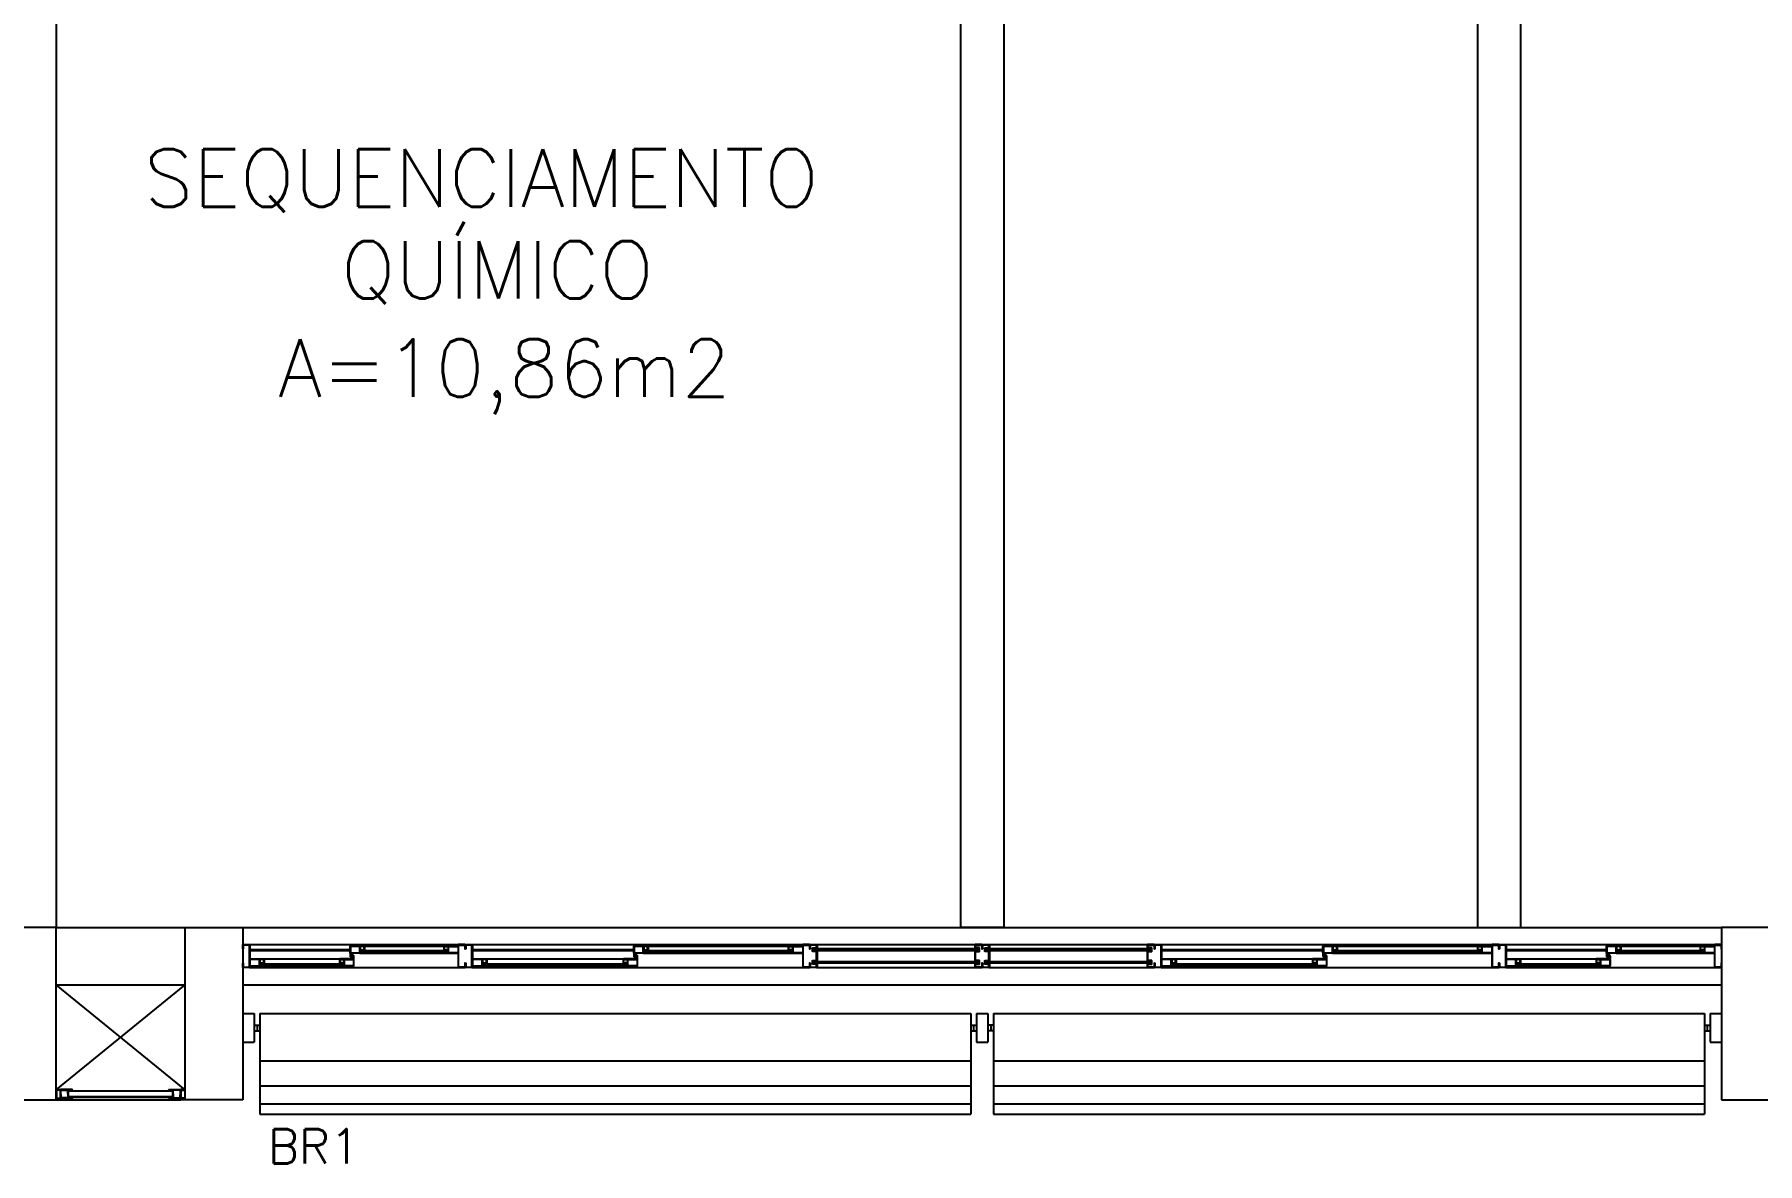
# Model space of a CAD drawing. Header units: millimetres. Extents: x 2128 to 2646, y 1972 to 2207.
# Drawn here: x 2334.74 to 2340.74, y 2126.69 to 2130.62 of the extents above; entities that cross this region are included whole.
import ezdxf

# ---------------------------------------------------------------- set-up
doc = ezdxf.new("R2010")
doc.units = ezdxf.units.MM
for name, color, linetype in [('AR-ALV', 2, 'Continuous'), ('AR-BRISES', 1, 'Continuous'), ('AR-ESQ', 1, 'Continuous'), ('AR-ESTC', 3, 'Continuous'), ('AR-PEITORIL', 1, 'Continuous'), ('BR-LINHAS', 1, 'Continuous'), ('BR-MONTANTE', 242, 'Continuous'), ('BR-PAINEL', 1, 'Continuous'), ('BR-SUPORTE', 1, 'Continuous'), ('BR-TEXTO', 2, 'Continuous'), ('DT-ESQ-BAGUETE-C', 1, 'Continuous'), ('DT-ESQ-BAGUETE-V', 1, 'Continuous'), ('DT-ESQ-CHAPA DOBRADA-V', 1, 'Continuous'), ('DT-ESQ-MARCO-V', 1, 'Continuous'), ('DT-ESQ-PERFIL CADEIRA-C', 2, 'Continuous'), ('DT-ESQ-PERFIL CADEIRA-V', 2, 'Continuous'), ('DT-ESQ-PERFIL U SIMPLES-C', 2, 'Continuous'), ('DT-ESQ-PERFIL U-C', 2, 'Continuous'), ('DT-ESQ-PERFIL U-V', 1, 'Continuous'), ('DT-ESQ-VENEZIANA-C', 1, 'Continuous'), ('DT-ESQ-VENEZIANA-V', 1, 'Continuous'), ('DT-ESQ-VIDRO-C', 2, 'Continuous'), ('DT-ESQ-VIDRO-V', 71, 'Continuous'), ('DT-TXTMOD', 1, 'Continuous'), ('TEXTO', 2, 'Continuous'), ('Área', 2, 'Continuous')]:
    doc.layers.add(name, color=color, linetype=linetype)
doc.styles.add('S10', font='simplex.shx', dxfattribs={"height": 0.1})
doc.styles.add('S12', font='simplex.shx', dxfattribs={"width": 1.1, "height": 0.12})
doc.styles.add('UNB-100', font='simplex.shx', dxfattribs={"height": 0.2})

# ---------------------------------------------------------------- blocks, each defined once
blk = doc.blocks.new('EF31-P')
at = {"layer": 'DT-ESQ-BAGUETE-C', "ltscale": 0.1}
for points in [[(0.0735, -0.125), (0.06, -0.125), (0.06, -0.1235), (0.073, -0.1235, 0.414214), (0.0735, -0.123), (0.0735, -0.112, 0.414214), (0.073, -0.1115), (0.06, -0.1115), (0.06, -0.11), (0.0735, -0.11, -0.414214), (0.075, -0.1115), (0.075, -0.1235, -0.414214)], [(0.339, -0.125), (0.3525, -0.125), (0.3525, -0.1235), (0.3395, -0.1235, -0.414214), (0.339, -0.123), (0.339, -0.112, -0.414214), (0.3395, -0.1115), (0.3525, -0.1115), (0.3525, -0.11), (0.339, -0.11, 0.414214), (0.3375, -0.1115), (0.3375, -0.1235, 0.414214)], [(0.4225, -0.08), (0.409, -0.08), (0.409, -0.0785), (0.422, -0.0785, 0.414214), (0.4225, -0.078), (0.4225, -0.067, 0.414214), (0.422, -0.0665), (0.409, -0.0665), (0.409, -0.065), (0.4225, -0.065, -0.414214), (0.424, -0.0665), (0.424, -0.0785, -0.414214)], [(0.7015, -0.08), (0.715, -0.08), (0.715, -0.0785), (0.702, -0.0785, -0.414214), (0.7015, -0.078), (0.7015, -0.067, -0.414214), (0.702, -0.0665), (0.715, -0.0665), (0.715, -0.065), (0.7015, -0.065, 0.414214), (0.7, -0.0665), (0.7, -0.0785, 0.414214)], [(0.8485, -0.125), (0.835, -0.125), (0.835, -0.1235), (0.848, -0.1235, 0.414214), (0.8485, -0.123), (0.8485, -0.112, 0.414214), (0.848, -0.1115), (0.835, -0.1115), (0.835, -0.11), (0.8485, -0.11, -0.414214), (0.85, -0.1115), (0.85, -0.1235, -0.414214)], [(1.3265, -0.125), (1.34, -0.125), (1.34, -0.1235), (1.327, -0.1235, -0.414214), (1.3265, -0.123), (1.3265, -0.112, -0.414214), (1.327, -0.1115), (1.34, -0.1115), (1.34, -0.11), (1.3265, -0.11, 0.414214), (1.325, -0.1115), (1.325, -0.1235, 0.414214)], [(1.41, -0.08), (1.3965, -0.08), (1.3965, -0.0785), (1.4095, -0.0785, 0.414214), (1.41, -0.078), (1.41, -0.067, 0.414214), (1.4095, -0.0665), (1.3965, -0.0665), (1.3965, -0.065), (1.41, -0.065, -0.414214), (1.4115, -0.0665), (1.4115, -0.0785, -0.414214)], [(1.9015, -0.08), (1.915, -0.08), (1.915, -0.0785), (1.902, -0.0785, -0.414214), (1.9015, -0.078), (1.9015, -0.067, -0.414214), (1.902, -0.0665), (1.915, -0.0665), (1.915, -0.065), (1.9015, -0.065, 0.414214), (1.9, -0.0665), (1.9, -0.0785, 0.414214)], [(3.2485, -0.125), (3.235, -0.125), (3.235, -0.1235), (3.248, -0.1235, 0.414214), (3.2485, -0.123), (3.2485, -0.112, 0.414214), (3.248, -0.1115), (3.235, -0.1115), (3.235, -0.11), (3.2485, -0.11, -0.414214), (3.25, -0.1115), (3.25, -0.1235, -0.414214)], [(3.7265, -0.125), (3.74, -0.125), (3.74, -0.1235), (3.727, -0.1235, -0.414214), (3.7265, -0.123), (3.7265, -0.112, -0.414214), (3.727, -0.1115), (3.74, -0.1115), (3.74, -0.11), (3.7265, -0.11, 0.414214), (3.725, -0.1115), (3.725, -0.1235, 0.414214)], [(3.81, -0.08), (3.7965, -0.08), (3.7965, -0.0785), (3.8095, -0.0785, 0.414214), (3.81, -0.078), (3.81, -0.067, 0.414214), (3.8095, -0.0665), (3.7965, -0.0665), (3.7965, -0.065), (3.81, -0.065, -0.414214), (3.8115, -0.0665), (3.8115, -0.0785, -0.414214)], [(4.3015, -0.08), (4.315, -0.08), (4.315, -0.0785), (4.302, -0.0785, -0.414214), (4.3015, -0.078), (4.3015, -0.067, -0.414214), (4.302, -0.0665), (4.315, -0.0665), (4.315, -0.065), (4.3015, -0.065, 0.414214), (4.3, -0.0665), (4.3, -0.0785, 0.414214)], [(4.4485, -0.125), (4.435, -0.125), (4.435, -0.1235), (4.448, -0.1235, 0.414214), (4.4485, -0.123), (4.4485, -0.112, 0.414214), (4.448, -0.1115), (4.435, -0.1115), (4.435, -0.11), (4.4485, -0.11, -0.414214), (4.45, -0.1115), (4.45, -0.1235, -0.414214)], [(4.714, -0.125), (4.7275, -0.125), (4.7275, -0.1235), (4.7145, -0.1235, -0.414214), (4.714, -0.123), (4.714, -0.112, -0.414214), (4.7145, -0.1115), (4.7275, -0.1115), (4.7275, -0.11), (4.714, -0.11, 0.414214), (4.7125, -0.1115), (4.7125, -0.1235, 0.414214)], [(4.7975, -0.08), (4.784, -0.08), (4.784, -0.0785), (4.797, -0.0785, 0.414214), (4.7975, -0.078), (4.7975, -0.067, 0.414214), (4.797, -0.0665), (4.784, -0.0665), (4.784, -0.065), (4.7975, -0.065, -0.414214), (4.799, -0.0665), (4.799, -0.0785, -0.414214)], [(5.0765, -0.08), (5.09, -0.08), (5.09, -0.0785), (5.077, -0.0785, -0.414214), (5.0765, -0.078), (5.0765, -0.067, -0.414214), (5.077, -0.0665), (5.09, -0.0665), (5.09, -0.065), (5.0765, -0.065, 0.414214), (5.075, -0.0665), (5.075, -0.0785, 0.414214)]]:
    blk.add_lwpolyline(points, format="xyb", close=True, dxfattribs=at)
at = {"layer": 'DT-ESQ-BAGUETE-V', "ltscale": 0.1}
for p, q in [((0.0735, -0.11), (0.339, -0.11)), ((0.4225, -0.065), (0.7015, -0.065)), ((0.8485, -0.11), (1.3265, -0.11)), ((1.41, -0.065), (1.9015, -0.065)), ((3.2485, -0.11), (3.7265, -0.11)), ((3.81, -0.065), (4.3015, -0.065)), ((4.4485, -0.11), (4.714, -0.11)), ((4.7975, -0.065), (5.0765, -0.065))]:
    blk.add_line(p, q, dxfattribs=at)
at = {"layer": 'DT-ESQ-CHAPA DOBRADA-V', "ltscale": 0.1}
for p, q in [((0.025, -0.077), (0.374, -0.077)), ((0.025, -0.08), (0.374, -0.08)), ((0.8, -0.077), (1.3615, -0.077)), ((0.8, -0.08), (1.3615, -0.08)), ((3.2, -0.077), (3.7615, -0.077)), ((3.2, -0.08), (3.7615, -0.08)), ((4.4, -0.077), (4.749, -0.077)), ((4.4, -0.08), (4.749, -0.08))]:
    blk.add_line(p, q, dxfattribs=at)
at = {"layer": 'DT-ESQ-MARCO-V', "ltscale": 0.1}
for p, q in [((1.9985, -0.06), (2.5515, -0.06)), ((2.5985, -0.06), (3.1515, -0.06)), ((1.9985, -0.14), (2.5515, -0.14)), ((2.5985, -0.14), (3.1515, -0.14))]:
    blk.add_line(p, q, dxfattribs=at)
at = {"layer": 'DT-ESQ-PERFIL CADEIRA-C', "ltscale": 0.1}
for p, q in [((0.376, -0.0885), (0.4225, -0.0885)), ((0.75, -0.0885), (0.7015, -0.0885)), ((1.3635, -0.0885), (1.41, -0.0885)), ((1.95, -0.0885), (1.9015, -0.0885)), ((3.7635, -0.0885), (3.81, -0.0885)), ((4.35, -0.0885), (4.3015, -0.0885)), ((4.751, -0.0885), (4.7975, -0.0885)), ((5.125, -0.0885), (5.0765, -0.0885)), ((0.025, -0.1335), (0.0735, -0.1335)), ((0.3855, -0.1335), (0.339, -0.1335)), ((0.8, -0.1335), (0.8485, -0.1335)), ((1.373, -0.1335), (1.3265, -0.1335)), ((3.2, -0.1335), (3.2485, -0.1335)), ((3.773, -0.1335), (3.7265, -0.1335)), ((4.4, -0.1335), (4.4485, -0.1335)), ((4.7605, -0.1335), (4.714, -0.1335))]:
    blk.add_line(p, q, dxfattribs=at)
for points in [[(0.0735, -0.135), (0.025, -0.135), (0.025, -0.1335), (0.06, -0.1335, -0.198912), (0.0589, -0.1331, -0.198913), (0.0585, -0.132), (0.0585, -0.112, 0.414214), (0.058, -0.1115), (0.025, -0.1115), (0.025, -0.11), (0.0585, -0.11, -0.414214), (0.06, -0.1115), (0.06, -0.1235), (0.06, -0.125), (0.06, -0.132), (0.0735, -0.132, -1)], [(0.339, -0.132, 1), (0.339, -0.135), (0.3855, -0.135, 0.414214), (0.3875, -0.133), (0.3875, -0.112, 0.414214), (0.3855, -0.11), (0.354, -0.11, 0.414214), (0.3525, -0.1115), (0.3525, -0.132)], [(0.3525, -0.1335, 0.198913), (0.3536, -0.1331, 0.198913), (0.354, -0.132), (0.354, -0.112, -0.414214), (0.3545, -0.1115), (0.3855, -0.1115, -0.414214), (0.386, -0.112), (0.386, -0.133, -0.414214), (0.3855, -0.1335)], [(0.4225, -0.087, -1), (0.4225, -0.09), (0.376, -0.09, -0.414214), (0.374, -0.088), (0.374, -0.067, -0.414214), (0.376, -0.065), (0.4075, -0.065, -0.414214), (0.409, -0.0665), (0.409, -0.087)], [(0.409, -0.0885, -0.198913), (0.4079, -0.0881, -0.198913), (0.4075, -0.087), (0.4075, -0.067, 0.414214), (0.407, -0.0665), (0.376, -0.0665, 0.414214), (0.3755, -0.067), (0.3755, -0.088, 0.414214), (0.376, -0.0885)], [(0.7015, -0.09), (0.75, -0.09), (0.75, -0.0885), (0.715, -0.0885, 0.198912), (0.7161, -0.0881, 0.198913), (0.7165, -0.087), (0.7165, -0.067, -0.414214), (0.717, -0.0665), (0.75, -0.0665), (0.75, -0.065), (0.7165, -0.065, 0.414214), (0.715, -0.0665), (0.715, -0.0785), (0.715, -0.08), (0.715, -0.087), (0.7015, -0.087, 1)], [(0.8485, -0.135), (0.8, -0.135), (0.8, -0.1335), (0.835, -0.1335, -0.198912), (0.8339, -0.1331, -0.198913), (0.8335, -0.132), (0.8335, -0.112, 0.414214), (0.833, -0.1115), (0.8, -0.1115), (0.8, -0.11), (0.8335, -0.11, -0.414214), (0.835, -0.1115), (0.835, -0.1235), (0.835, -0.125), (0.835, -0.132), (0.8485, -0.132, -1)], [(1.3265, -0.132, 1), (1.3265, -0.135), (1.373, -0.135, 0.414214), (1.375, -0.133), (1.375, -0.112, 0.414214), (1.373, -0.11), (1.3415, -0.11, 0.414214), (1.34, -0.1115), (1.34, -0.132)], [(1.34, -0.1335, 0.198913), (1.3411, -0.1331, 0.198913), (1.3415, -0.132), (1.3415, -0.112, -0.414214), (1.342, -0.1115), (1.373, -0.1115, -0.414214), (1.3735, -0.112), (1.3735, -0.133, -0.414214), (1.373, -0.1335)], [(1.41, -0.087, -1), (1.41, -0.09), (1.3635, -0.09, -0.414214), (1.3615, -0.088), (1.3615, -0.067, -0.414214), (1.3635, -0.065), (1.395, -0.065, -0.414214), (1.3965, -0.0665), (1.3965, -0.087)], [(1.3965, -0.0885, -0.198913), (1.3954, -0.0881, -0.198913), (1.395, -0.087), (1.395, -0.067, 0.414214), (1.3945, -0.0665), (1.3635, -0.0665, 0.414214), (1.363, -0.067), (1.363, -0.088, 0.414214), (1.3635, -0.0885)], [(1.9015, -0.09), (1.95, -0.09), (1.95, -0.0885), (1.915, -0.0885, 0.198912), (1.9161, -0.0881, 0.198913), (1.9165, -0.087), (1.9165, -0.067, -0.414214), (1.917, -0.0665), (1.95, -0.0665), (1.95, -0.065), (1.9165, -0.065, 0.414214), (1.915, -0.0665), (1.915, -0.0785), (1.915, -0.08), (1.915, -0.087), (1.9015, -0.087, 1)], [(3.2485, -0.135), (3.2, -0.135), (3.2, -0.1335), (3.235, -0.1335, -0.198912), (3.2339, -0.1331, -0.198913), (3.2335, -0.132), (3.2335, -0.112, 0.414214), (3.233, -0.1115), (3.2, -0.1115), (3.2, -0.11), (3.2335, -0.11, -0.414214), (3.235, -0.1115), (3.235, -0.1235), (3.235, -0.125), (3.235, -0.132), (3.2485, -0.132, -1)], [(3.7265, -0.132, 1), (3.7265, -0.135), (3.773, -0.135, 0.414214), (3.775, -0.133), (3.775, -0.112, 0.414214), (3.773, -0.11), (3.7415, -0.11, 0.414214), (3.74, -0.1115), (3.74, -0.132)], [(3.74, -0.1335, 0.198913), (3.7411, -0.1331, 0.198913), (3.7415, -0.132), (3.7415, -0.112, -0.414214), (3.742, -0.1115), (3.773, -0.1115, -0.414214), (3.7735, -0.112), (3.7735, -0.133, -0.414214), (3.773, -0.1335)], [(3.81, -0.087, -1), (3.81, -0.09), (3.7635, -0.09, -0.414214), (3.7615, -0.088), (3.7615, -0.067, -0.414214), (3.7635, -0.065), (3.795, -0.065, -0.414214), (3.7965, -0.0665), (3.7965, -0.087)], [(3.7965, -0.0885, -0.198913), (3.7954, -0.0881, -0.198913), (3.795, -0.087), (3.795, -0.067, 0.414214), (3.7945, -0.0665), (3.7635, -0.0665, 0.414214), (3.763, -0.067), (3.763, -0.088, 0.414214), (3.7635, -0.0885)], [(4.3015, -0.09), (4.35, -0.09), (4.35, -0.0885), (4.315, -0.0885, 0.198912), (4.3161, -0.0881, 0.198913), (4.3165, -0.087), (4.3165, -0.067, -0.414214), (4.317, -0.0665), (4.35, -0.0665), (4.35, -0.065), (4.3165, -0.065, 0.414214), (4.315, -0.0665), (4.315, -0.0785), (4.315, -0.08), (4.315, -0.087), (4.3015, -0.087, 1)], [(4.4485, -0.135), (4.4, -0.135), (4.4, -0.1335), (4.435, -0.1335, -0.198912), (4.4339, -0.1331, -0.198913), (4.4335, -0.132), (4.4335, -0.112, 0.414214), (4.433, -0.1115), (4.4, -0.1115), (4.4, -0.11), (4.4335, -0.11, -0.414214), (4.435, -0.1115), (4.435, -0.1235), (4.435, -0.125), (4.435, -0.132), (4.4485, -0.132, -1)], [(4.714, -0.132, 1), (4.714, -0.135), (4.7605, -0.135, 0.414214), (4.7625, -0.133), (4.7625, -0.112, 0.414214), (4.7605, -0.11), (4.729, -0.11, 0.414214), (4.7275, -0.1115), (4.7275, -0.132)], [(4.7275, -0.1335, 0.198913), (4.7286, -0.1331, 0.198913), (4.729, -0.132), (4.729, -0.112, -0.414214), (4.7295, -0.1115), (4.7605, -0.1115, -0.414214), (4.761, -0.112), (4.761, -0.133, -0.414214), (4.7605, -0.1335)], [(4.7975, -0.087, -1), (4.7975, -0.09), (4.751, -0.09, -0.414214), (4.749, -0.088), (4.749, -0.067, -0.414214), (4.751, -0.065), (4.7825, -0.065, -0.414214), (4.784, -0.0665), (4.784, -0.087)], [(4.784, -0.0885, -0.198913), (4.7829, -0.0881, -0.198913), (4.7825, -0.087), (4.7825, -0.067, 0.414214), (4.782, -0.0665), (4.751, -0.0665, 0.414214), (4.7505, -0.067), (4.7505, -0.088, 0.414214), (4.751, -0.0885)], [(5.0765, -0.09), (5.125, -0.09), (5.125, -0.0885), (5.09, -0.0885, 0.198912), (5.0911, -0.0881, 0.198913), (5.0915, -0.087), (5.0915, -0.067, -0.414214), (5.092, -0.0665), (5.125, -0.0665), (5.125, -0.065), (5.0915, -0.065, 0.414214), (5.09, -0.0665), (5.09, -0.0785), (5.09, -0.08), (5.09, -0.087), (5.0765, -0.087, 1)]]:
    blk.add_lwpolyline(points, format="xyb", close=True, dxfattribs=at)
at = {"layer": 'DT-ESQ-PERFIL CADEIRA-V', "ltscale": 0.1}
for p, q in [((0.4075, -0.09), (0.7015, -0.09)), ((1.395, -0.09), (1.9015, -0.09)), ((3.795, -0.09), (4.3015, -0.09)), ((4.7825, -0.09), (5.0765, -0.09)), ((0.0735, -0.135), (0.339, -0.135)), ((0.8485, -0.135), (1.3265, -0.135)), ((3.2485, -0.135), (3.7265, -0.135)), ((4.4485, -0.135), (4.714, -0.135))]:
    blk.add_line(p, q, dxfattribs=at)
at = {"layer": 'DT-ESQ-PERFIL U SIMPLES-C', "ltscale": 0.1}
for points in [[(0.376, -0.102), (0.384, -0.102), (0.384, -0.1005), (0.376, -0.1005, -0.414214), (0.3755, -0.1), (0.3755, -0.092, -0.414214), (0.376, -0.0915), (0.384, -0.0915), (0.384, -0.09), (0.376, -0.09, 0.414214), (0.374, -0.092), (0.374, -0.1, 0.414214)], [(0.3855, -0.098), (0.3775, -0.098), (0.3775, -0.0995), (0.3855, -0.0995, -0.414214), (0.386, -0.1), (0.386, -0.108, -0.414214), (0.3855, -0.1085), (0.3775, -0.1085), (0.3775, -0.11), (0.3855, -0.11, 0.414214), (0.3875, -0.108), (0.3875, -0.1, 0.414214)], [(1.3635, -0.102), (1.3715, -0.102), (1.3715, -0.1005), (1.3635, -0.1005, -0.414214), (1.363, -0.1), (1.363, -0.092, -0.414214), (1.3635, -0.0915), (1.3715, -0.0915), (1.3715, -0.09), (1.3635, -0.09, 0.414214), (1.3615, -0.092), (1.3615, -0.1, 0.414214)], [(1.373, -0.098), (1.365, -0.098), (1.365, -0.0995), (1.373, -0.0995, -0.414214), (1.3735, -0.1), (1.3735, -0.108, -0.414214), (1.373, -0.1085), (1.365, -0.1085), (1.365, -0.11), (1.373, -0.11, 0.414214), (1.375, -0.108), (1.375, -0.1, 0.414214)], [(3.7635, -0.102), (3.7715, -0.102), (3.7715, -0.1005), (3.7635, -0.1005, -0.414214), (3.763, -0.1), (3.763, -0.092, -0.414214), (3.7635, -0.0915), (3.7715, -0.0915), (3.7715, -0.09), (3.7635, -0.09, 0.414214), (3.7615, -0.092), (3.7615, -0.1, 0.414214)], [(3.773, -0.098), (3.765, -0.098), (3.765, -0.0995), (3.773, -0.0995, -0.414214), (3.7735, -0.1), (3.7735, -0.108, -0.414214), (3.773, -0.1085), (3.765, -0.1085), (3.765, -0.11), (3.773, -0.11, 0.414214), (3.775, -0.108), (3.775, -0.1, 0.414214)], [(4.751, -0.102), (4.759, -0.102), (4.759, -0.1005), (4.751, -0.1005, -0.414214), (4.7505, -0.1), (4.7505, -0.092, -0.414214), (4.751, -0.0915), (4.759, -0.0915), (4.759, -0.09), (4.751, -0.09, 0.414214), (4.749, -0.092), (4.749, -0.1, 0.414214)], [(4.7605, -0.098), (4.7525, -0.098), (4.7525, -0.0995), (4.7605, -0.0995, -0.414214), (4.761, -0.1), (4.761, -0.108, -0.414214), (4.7605, -0.1085), (4.7525, -0.1085), (4.7525, -0.11), (4.7605, -0.11, 0.414214), (4.7625, -0.108), (4.7625, -0.1, 0.414214)]]:
    blk.add_lwpolyline(points, format="xyb", close=True, dxfattribs=at)
at = {"layer": 'DT-ESQ-PERFIL U-C', "ltscale": 0.1}
for points in [[(0, -0.0615, -0.414214), (0.0015, -0.06), (0.0235, -0.06, -0.414214), (0.025, -0.0615), (0.025, -0.1385, -0.414214), (0.0235, -0.14), (0.0015, -0.14, -0.414214), (0, -0.1385), (0, -0.125), (0.0015, -0.125), (0.0015, -0.138, 0.414214), (0.002, -0.1385), (0.023, -0.1385, 0.414214), (0.0235, -0.138), (0.0235, -0.062, 0.414214), (0.023, -0.0615), (0.002, -0.0615, 0.414214), (0.0015, -0.062), (0.0015, -0.075), (0, -0.075)], [(0.775, -0.0615, 0.414214), (0.7735, -0.06), (0.7515, -0.06, 0.414214), (0.75, -0.0615), (0.75, -0.1385, 0.414214), (0.7515, -0.14), (0.7735, -0.14, 0.414214), (0.775, -0.1385), (0.775, -0.125), (0.7735, -0.125), (0.7735, -0.138, -0.414214), (0.773, -0.1385), (0.752, -0.1385, -0.414214), (0.7515, -0.138), (0.7515, -0.062, -0.414214), (0.752, -0.0615), (0.773, -0.0615, -0.414214), (0.7735, -0.062), (0.7735, -0.075), (0.775, -0.075)], [(0.775, -0.0615, -0.414214), (0.7765, -0.06), (0.7985, -0.06, -0.414214), (0.8, -0.0615), (0.8, -0.1385, -0.414214), (0.7985, -0.14), (0.7765, -0.14, -0.414214), (0.775, -0.1385), (0.775, -0.125), (0.7765, -0.125), (0.7765, -0.138, 0.414214), (0.777, -0.1385), (0.798, -0.1385, 0.414214), (0.7985, -0.138), (0.7985, -0.062, 0.414214), (0.798, -0.0615), (0.777, -0.0615, 0.414214), (0.7765, -0.062), (0.7765, -0.075), (0.775, -0.075)], [(1.975, -0.0615, 0.414214), (1.9735, -0.06), (1.9515, -0.06, 0.414214), (1.95, -0.0615), (1.95, -0.1385, 0.414214), (1.9515, -0.14), (1.9735, -0.14, 0.414214), (1.975, -0.1385), (1.975, -0.125), (1.9735, -0.125), (1.9735, -0.138, -0.414214), (1.973, -0.1385), (1.952, -0.1385, -0.414214), (1.9515, -0.138), (1.9515, -0.062, -0.414214), (1.952, -0.0615), (1.973, -0.0615, -0.414214), (1.9735, -0.062), (1.9735, -0.075), (1.975, -0.075)], [(2, -0.1285), (2, -0.1385, -0.414214), (1.9985, -0.14), (1.9765, -0.14, -0.414214), (1.975, -0.1385), (1.975, -0.125), (1.9765, -0.125), (1.9765, -0.138, 0.414214), (1.977, -0.1385), (1.998, -0.1385, 0.414214), (1.9985, -0.138), (1.9985, -0.1285), (1.9855, -0.1285, -0.414214), (1.984, -0.127), (1.984, -0.117, -0.414214), (1.9855, -0.1155), (1.9985, -0.1155), (1.9985, -0.0845), (1.9855, -0.0845, -0.414214), (1.984, -0.083), (1.984, -0.073, -0.414214), (1.9855, -0.0715), (1.9985, -0.0715), (1.9985, -0.062, 0.414214), (1.998, -0.0615), (1.977, -0.0615, 0.414214), (1.9765, -0.062), (1.9765, -0.075), (1.975, -0.075), (1.975, -0.0615, -0.414214), (1.9765, -0.06), (1.9985, -0.06, -0.414214), (2, -0.0615), (2, -0.0715, -0.414214), (1.9985, -0.073), (1.9855, -0.073), (1.9855, -0.083), (1.9985, -0.083), (1.9985, -0.083, -0.414214), (2, -0.0845), (2, -0.1155, -0.414214), (1.9985, -0.117), (1.9985, -0.117), (1.9855, -0.117), (1.9855, -0.127), (1.9985, -0.127, -0.414214)], [(2.55, -0.1285), (2.55, -0.1385, 0.414214), (2.5515, -0.14), (2.5735, -0.14, 0.414214), (2.575, -0.1385), (2.575, -0.125), (2.5735, -0.125), (2.5735, -0.138, -0.414214), (2.573, -0.1385), (2.552, -0.1385, -0.414214), (2.5515, -0.138), (2.5515, -0.1285), (2.5645, -0.1285, 0.414214), (2.566, -0.127), (2.566, -0.117, 0.414214), (2.5645, -0.1155), (2.5515, -0.1155), (2.5515, -0.0845), (2.5645, -0.0845, 0.414214), (2.566, -0.083), (2.566, -0.073, 0.414214), (2.5645, -0.0715), (2.5515, -0.0715), (2.5515, -0.062, -0.414214), (2.552, -0.0615), (2.573, -0.0615, -0.414214), (2.5735, -0.062), (2.5735, -0.075), (2.575, -0.075), (2.575, -0.0615, 0.414214), (2.5735, -0.06), (2.5515, -0.06, 0.414214), (2.55, -0.0615), (2.55, -0.0715, 0.414214), (2.5515, -0.073), (2.5645, -0.073), (2.5645, -0.083), (2.5515, -0.083), (2.5515, -0.083, 0.414214), (2.55, -0.0845), (2.55, -0.1155, 0.414214), (2.5515, -0.117), (2.5515, -0.117), (2.5645, -0.117), (2.5645, -0.127), (2.5515, -0.127, 0.414214)], [(2.6, -0.1285), (2.6, -0.1385, -0.414214), (2.5985, -0.14), (2.5765, -0.14, -0.414214), (2.575, -0.1385), (2.575, -0.125), (2.5765, -0.125), (2.5765, -0.138, 0.414214), (2.577, -0.1385), (2.598, -0.1385, 0.414214), (2.5985, -0.138), (2.5985, -0.1285), (2.5855, -0.1285, -0.414214), (2.584, -0.127), (2.584, -0.117, -0.414214), (2.5855, -0.1155), (2.5985, -0.1155), (2.5985, -0.0845), (2.5855, -0.0845, -0.414214), (2.584, -0.083), (2.584, -0.073, -0.414214), (2.5855, -0.0715), (2.5985, -0.0715), (2.5985, -0.062, 0.414214), (2.598, -0.0615), (2.577, -0.0615, 0.414214), (2.5765, -0.062), (2.5765, -0.075), (2.575, -0.075), (2.575, -0.0615, -0.414214), (2.5765, -0.06), (2.5985, -0.06, -0.414214), (2.6, -0.0615), (2.6, -0.0715, -0.414214), (2.5985, -0.073), (2.5855, -0.073), (2.5855, -0.083), (2.5985, -0.083), (2.5985, -0.083, -0.414214), (2.6, -0.0845), (2.6, -0.1155, -0.414214), (2.5985, -0.117), (2.5985, -0.117), (2.5855, -0.117), (2.5855, -0.127), (2.5985, -0.127, -0.414214)], [(3.15, -0.1285), (3.15, -0.1385, 0.414214), (3.1515, -0.14), (3.1735, -0.14, 0.414214), (3.175, -0.1385), (3.175, -0.125), (3.1735, -0.125), (3.1735, -0.138, -0.414214), (3.173, -0.1385), (3.152, -0.1385, -0.414214), (3.1515, -0.138), (3.1515, -0.1285), (3.1645, -0.1285, 0.414214), (3.166, -0.127), (3.166, -0.117, 0.414214), (3.1645, -0.1155), (3.1515, -0.1155), (3.1515, -0.0845), (3.1645, -0.0845, 0.414214), (3.166, -0.083), (3.166, -0.073, 0.414214), (3.1645, -0.0715), (3.1515, -0.0715), (3.1515, -0.062, -0.414214), (3.152, -0.0615), (3.173, -0.0615, -0.414214), (3.1735, -0.062), (3.1735, -0.075), (3.175, -0.075), (3.175, -0.0615, 0.414214), (3.1735, -0.06), (3.1515, -0.06, 0.414214), (3.15, -0.0615), (3.15, -0.0715, 0.414214), (3.1515, -0.073), (3.1645, -0.073), (3.1645, -0.083), (3.1515, -0.083), (3.1515, -0.083, 0.414214), (3.15, -0.0845), (3.15, -0.1155, 0.414214), (3.1515, -0.117), (3.1515, -0.117), (3.1645, -0.117), (3.1645, -0.127), (3.1515, -0.127, 0.414214)], [(3.175, -0.0615, -0.414214), (3.1765, -0.06), (3.1985, -0.06, -0.414214), (3.2, -0.0615), (3.2, -0.1385, -0.414214), (3.1985, -0.14), (3.1765, -0.14, -0.414214), (3.175, -0.1385), (3.175, -0.125), (3.1765, -0.125), (3.1765, -0.138, 0.414214), (3.177, -0.1385), (3.198, -0.1385, 0.414214), (3.1985, -0.138), (3.1985, -0.062, 0.414214), (3.198, -0.0615), (3.177, -0.0615, 0.414214), (3.1765, -0.062), (3.1765, -0.075), (3.175, -0.075)], [(4.375, -0.0615, 0.414214), (4.3735, -0.06), (4.3515, -0.06, 0.414214), (4.35, -0.0615), (4.35, -0.1385, 0.414214), (4.3515, -0.14), (4.3735, -0.14, 0.414214), (4.375, -0.1385), (4.375, -0.125), (4.3735, -0.125), (4.3735, -0.138, -0.414214), (4.373, -0.1385), (4.352, -0.1385, -0.414214), (4.3515, -0.138), (4.3515, -0.062, -0.414214), (4.352, -0.0615), (4.373, -0.0615, -0.414214), (4.3735, -0.062), (4.3735, -0.075), (4.375, -0.075)], [(4.375, -0.0615, -0.414214), (4.3765, -0.06), (4.3985, -0.06, -0.414214), (4.4, -0.0615), (4.4, -0.1385, -0.414214), (4.3985, -0.14), (4.3765, -0.14, -0.414214), (4.375, -0.1385), (4.375, -0.125), (4.3765, -0.125), (4.3765, -0.138, 0.414214), (4.377, -0.1385), (4.398, -0.1385, 0.414214), (4.3985, -0.138), (4.3985, -0.062, 0.414214), (4.398, -0.0615), (4.377, -0.0615, 0.414214), (4.3765, -0.062), (4.3765, -0.075), (4.375, -0.075)], [(5.15, -0.0615, 0.414214), (5.1485, -0.06), (5.1265, -0.06, 0.414214), (5.125, -0.0615), (5.125, -0.1385, 0.414214), (5.1265, -0.14), (5.1485, -0.14, 0.414214), (5.15, -0.1385), (5.15, -0.125), (5.1485, -0.125), (5.1485, -0.138, -0.414214), (5.148, -0.1385), (5.127, -0.1385, -0.414214), (5.1265, -0.138), (5.1265, -0.062, -0.414214), (5.127, -0.0615), (5.148, -0.0615, -0.414214), (5.1485, -0.062), (5.1485, -0.075), (5.15, -0.075)]]:
    blk.add_lwpolyline(points, format="xyb", close=True, dxfattribs=at)
at = {"layer": 'DT-ESQ-PERFIL U-V', "ltscale": 0.1}
for p, q in [((0.0235, -0.06), (0.7515, -0.06)), ((0.7985, -0.06), (1.9515, -0.06)), ((3.1985, -0.06), (4.3515, -0.06)), ((4.3985, -0.06), (5.1265, -0.06)), ((0.0235, -0.14), (0.7515, -0.14)), ((0.7985, -0.14), (1.9515, -0.14)), ((3.1985, -0.14), (4.3515, -0.14)), ((4.3985, -0.14), (5.1265, -0.14))]:
    blk.add_line(p, q, dxfattribs=at)
at = {"layer": 'DT-ESQ-VIDRO-C', "ltscale": 0.1}
for points in [[(0.7125, -0.085), (0.7125, -0.082), (0.4115, -0.082), (0.4115, -0.085)], [(1.9125, -0.085), (1.9125, -0.082), (1.399, -0.082), (1.399, -0.085)], [(2.5625, -0.081), (2.5625, -0.075), (1.9875, -0.075), (1.9875, -0.081)], [(3.1625, -0.081), (3.1625, -0.075), (2.5875, -0.075), (2.5875, -0.081)], [(4.3125, -0.085), (4.3125, -0.082), (3.799, -0.082), (3.799, -0.085)], [(5.0875, -0.085), (5.0875, -0.082), (4.7865, -0.082), (4.7865, -0.085)], [(0.063, -0.13), (0.063, -0.127), (0.3495, -0.127), (0.3495, -0.13)], [(0.838, -0.13), (0.838, -0.127), (1.337, -0.127), (1.337, -0.13)], [(3.238, -0.13), (3.238, -0.127), (3.737, -0.127), (3.737, -0.13)], [(4.438, -0.13), (4.438, -0.127), (4.7245, -0.127), (4.7245, -0.13)]]:
    blk.add_lwpolyline(points, close=True, dxfattribs=at)
at = {"layer": 'DT-ESQ-VIDRO-V', "ltscale": 0.1}
for points in [[(2.5625, -0.119), (2.5625, -0.125), (1.9875, -0.125), (1.9875, -0.119)], [(3.1625, -0.119), (3.1625, -0.125), (2.5875, -0.125), (2.5875, -0.119)]]:
    blk.add_lwpolyline(points, close=True, dxfattribs=at)
at = {"layer": 'DT-TXTMOD', "ltscale": 0.1, "style": 'S10', "flags": 3}
for tag, p in [('M01', (0.025, -0.28)), ('M02', (0.3253, -0.28)), ('M03', (0.627, -0.28)), ('M04', (0.9288, -0.28)), ('M05', (1.2306, -0.28)), ('M06', (1.5323, -0.28)), ('M07', (1.8341, -0.28)), ('M08', (2.1359, -0.28)), ('M09', (2.4376, -0.28)), ('M10', (2.7394, -0.28)), ('M11', (3.0412, -0.28)), ('M12', (3.3429, -0.28)), ('M13', (3.6447, -0.28)), ('M14', (3.9464, -0.28)), ('M15', (4.2482, -0.28)), ('M16', (4.55, -0.28)), ('M17', (4.8517, -0.28))]:
    blk.add_attdef(tag, p, '', height=0.1, dxfattribs=at)
blk = doc.blocks.new('BR-MODULO1')
at = {"layer": 'BR-LINHAS'}
for p, q in [((0.06, -0.2648), (2.535, -0.2648)), ((2.615, -0.2648), (5.09, -0.2648)), ((0.06, -0.3524), (2.535, -0.3524)), ((2.615, -0.3524), (5.09, -0.3524)), ((0.06, -0.4147), (2.535, -0.4147)), ((2.615, -0.4147), (5.09, -0.4147))]:
    blk.add_line(p, q, dxfattribs=at)
at = {"layer": 'BR-MONTANTE'}
for p, q in [((0, -0.1), (0, -0.2)), ((0, -0.1), (0.04, -0.1)), ((0.04, -0.1), (0.04, -0.2)), ((2.5547, -0.1), (2.5947, -0.1)), ((2.5547, -0.1), (2.5547, -0.2)), ((2.5947, -0.1), (2.5947, -0.2)), ((5.11, -0.1), (5.11, -0.2)), ((5.11, -0.1), (5.15, -0.1)), ((5.15, -0.1), (5.15, -0.2)), ((0, -0.2), (0.04, -0.2)), ((2.5547, -0.2), (2.5947, -0.2)), ((5.11, -0.2), (5.15, -0.2))]:
    blk.add_line(p, q, dxfattribs=at)
at = {"layer": 'BR-PAINEL'}
for p, q in [((0.06, -0.1), (2.535, -0.1)), ((0.06, -0.1), (0.06, -0.45)), ((2.535, -0.1), (2.535, -0.45)), ((2.615, -0.1), (2.615, -0.45)), ((2.615, -0.1), (5.09, -0.1)), ((5.09, -0.1), (5.09, -0.45)), ((0.06, -0.45), (2.535, -0.45)), ((2.615, -0.45), (5.09, -0.45))]:
    blk.add_line(p, q, dxfattribs=at)
at = {"layer": 'BR-SUPORTE'}
for p, q in [((0.04, -0.14), (0.06, -0.14)), ((0.04, -0.16), (0.06, -0.16)), ((0.05, -0.14), (0.05, -0.16)), ((2.5347, -0.14), (2.5547, -0.14)), ((2.5347, -0.16), (2.5547, -0.16)), ((2.5447, -0.14), (2.5447, -0.16)), ((2.6147, -0.14), (2.5947, -0.14)), ((2.6147, -0.16), (2.5947, -0.16)), ((2.6047, -0.14), (2.6047, -0.16)), ((5.09, -0.14), (5.11, -0.14)), ((5.09, -0.16), (5.11, -0.16)), ((5.1, -0.14), (5.1, -0.16))]:
    blk.add_line(p, q, dxfattribs=at)
blk = doc.blocks.new('EF01C-P')
at = {"layer": 'DT-ESQ-BAGUETE-C', "ltscale": 0.1}
for points in [[(0.0015, 0.035), (0.015, 0.035), (0.015, 0.0335), (0.0015, 0.0335), (0.0015, 0.005), (0.015, 0.005), (0.015, 0.0035), (0.0015, 0.0035, -0.414214), (0, 0.005), (0, 0.0335, -0.414214)], [(0.4485, 0.035), (0.435, 0.035), (0.435, 0.0335), (0.4485, 0.0335), (0.4485, 0.005), (0.435, 0.005), (0.435, 0.0035), (0.4485, 0.0035, 0.414214), (0.45, 0.005), (0.45, 0.0335, 0.414214)]]:
    blk.add_lwpolyline(points, format="xyb", close=True, dxfattribs=at)
at = {"layer": 'DT-ESQ-PERFIL CADEIRA-C', "ltscale": 0.1}
for points in [[(0.01, 0.0015), (0.01, 0.003), (0.0015, 0.003, 1), (0.0015, 0), (0.015, 0, 0.414214), (0.0165, 0.0015), (0.0165, 0.0335), (0.043, 0.0335)], [(0.043, 0.0065), (0.018, 0.0065), (0.018, 0.0165), (0.0165, 0.0165), (0.0165, 0.0065, 0.414214), (0.018, 0.005), (0.043, 0.005), (0.0565, 0.005, 1), (0.0565, 0.008), (0.043, 0.008), (0.043, 0.02), (0.043, 0.032), (0.0565, 0.032, 1), (0.0565, 0.035), (0.043, 0.035), (0.0165, 0.035, 0.414214), (0.015, 0.0335), (0.015, 0.0015), (0.0015, 0.0015)], [(0.0415, 0.02), (0.0415, 0.032, -0.414214), (0.043, 0.0335), (0.0565, 0.0335)], [(0.0415, 0.02), (0.0415, 0.008, 0.414214), (0.043, 0.0065), (0.0565, 0.0065)], [(0.407, 0.0065), (0.432, 0.0065), (0.432, 0.0165), (0.4335, 0.0165), (0.4335, 0.0065, -0.414214), (0.432, 0.005), (0.407, 0.005), (0.3935, 0.005, -1), (0.3935, 0.008), (0.407, 0.008), (0.407, 0.02), (0.407, 0.032), (0.3935, 0.032, -1), (0.3935, 0.035), (0.407, 0.035), (0.4335, 0.035, -0.414214), (0.435, 0.0335), (0.435, 0.0015), (0.4485, 0.0015)], [(0.4085, 0.02), (0.4085, 0.032, 0.414214), (0.407, 0.0335), (0.3935, 0.0335)], [(0.4085, 0.02), (0.4085, 0.008, -0.414214), (0.407, 0.0065), (0.3935, 0.0065)], [(0.44, 0.0015), (0.44, 0.003), (0.4485, 0.003, -1), (0.4485, 0), (0.435, 0, -0.414214), (0.4335, 0.0015), (0.4335, 0.0335), (0.407, 0.0335)]]:
    blk.add_lwpolyline(points, format="xyb", dxfattribs=at)
at = {"layer": 'DT-ESQ-PERFIL CADEIRA-V', "ltscale": 0.1}
blk.add_line((0.015, 0), (0.435, 0), dxfattribs=at)
at = {"layer": 'DT-ESQ-VENEZIANA-C', "ltscale": 0.1}
for p, q in [((0.043, 0.0105), (0.407, 0.0105)), ((0.043, 0.009), (0.407, 0.009))]:
    blk.add_line(p, q, dxfattribs=at)
at = {"layer": 'DT-ESQ-VENEZIANA-V', "ltscale": 0.1}
blk.add_line((0.043, 0.031), (0.407, 0.031), dxfattribs=at)
at = {"layer": 'DT-TXTMOD', "ltscale": 0.1, "style": 'S10', "flags": 3}
blk.add_attdef('EF01C', (0.0208, -0.14), '', height=0.1, dxfattribs=at)

msp = doc.modelspace()

# ---------------------------------------------------------------- linework, layer by layer
at = {"layer": 'AR-ALV'}
for p, q in [((2338.1115, 2135.8401), (2338.1115, 2127.5151)), ((2339.7615, 2135.8401), (2339.7615, 2127.5151)), ((2339.9115, 2135.8401), (2339.9115, 2127.5151)), ((2334.8115, 2130.9651), (2334.8115, 2127.5151)), ((2337.9615, 2130.9651), (2337.9615, 2127.5151)), ((2334.8115, 2127.5151), (2335.2615, 2127.5151)), ((2338.1115, 2127.5151), (2337.9615, 2127.5151)), ((2339.7615, 2127.5151), (2339.9115, 2127.5151)), ((2334.8115, 2127.3151), (2335.2615, 2127.3151))]:
    msp.add_line(p, q, dxfattribs=at)
at = {"layer": 'AR-ESQ'}
for p, q in [((2335.261, 2126.9497), (2334.8115, 2127.3151)), ((2334.8119, 2126.9497), (2335.2615, 2127.3151))]:
    msp.add_line(p, q, dxfattribs=at)
at = {"layer": 'AR-ESTC'}
for p, q in [((2334.8115, 2127.5151), (2334.6115, 2127.5151)), ((2334.8115, 2126.9151), (2334.8115, 2127.5151)), ((2335.2615, 2127.5151), (2335.4615, 2127.5151)), ((2335.2615, 2126.9151), (2335.2615, 2127.5151)), ((2335.4615, 2127.5151), (2335.4615, 2126.9151)), ((2340.8115, 2127.5151), (2340.6115, 2127.5151)), ((2340.6115, 2127.5151), (2340.6115, 2126.9151)), ((2334.6115, 2126.9151), (2334.8115, 2126.9151)), ((2335.4615, 2126.9151), (2335.2615, 2126.9151)), ((2340.6115, 2126.9151), (2340.8115, 2126.9151))]:
    msp.add_line(p, q, dxfattribs=at)
at = {"layer": 'AR-PEITORIL'}
for p, q in [((2335.4615, 2127.5151), (2340.6115, 2127.5151)), ((2335.4615, 2127.3151), (2340.6115, 2127.3151))]:
    msp.add_line(p, q, dxfattribs=at)

# ---------------------------------------------------------------- block references
at = {"layer": 'AR-BRISES'}
ref = msp.add_blockref('BR-MODULO1', (2335.4615, 2127.3151), dxfattribs=at)
ref.add_attrib('BR', 'BR1', (2335.5499, 2126.6927), dxfattribs={"layer": 'BR-TEXTO', "height": 0.12, "style": 'S12'})
at = {"layer": 'AR-ESQ'}
for name, p in [('EF31-P', (2335.4615, 2127.5151)), ('EF01C-P', (2334.8115, 2126.9151))]:
    msp.add_blockref(name, p, dxfattribs=at)

# ---------------------------------------------------------------- texts
at = {"layer": 'TEXTO', "style": 'UNB-100'}
for s, p in [('SEQUENCIAMENTO', (2335.118, 2130.0247)), ('QUÍMICO', (2335.8041, 2129.7049))]:
    msp.add_text(s, height=0.2, dxfattribs=at).set_placement(p)
at = {"layer": 'Área', "style": 'UNB-100'}
msp.add_text('A=10,86m2', height=0.2, dxfattribs=at).set_placement((2335.5841, 2129.3628))

doc.saveas('drawing.dxf')
